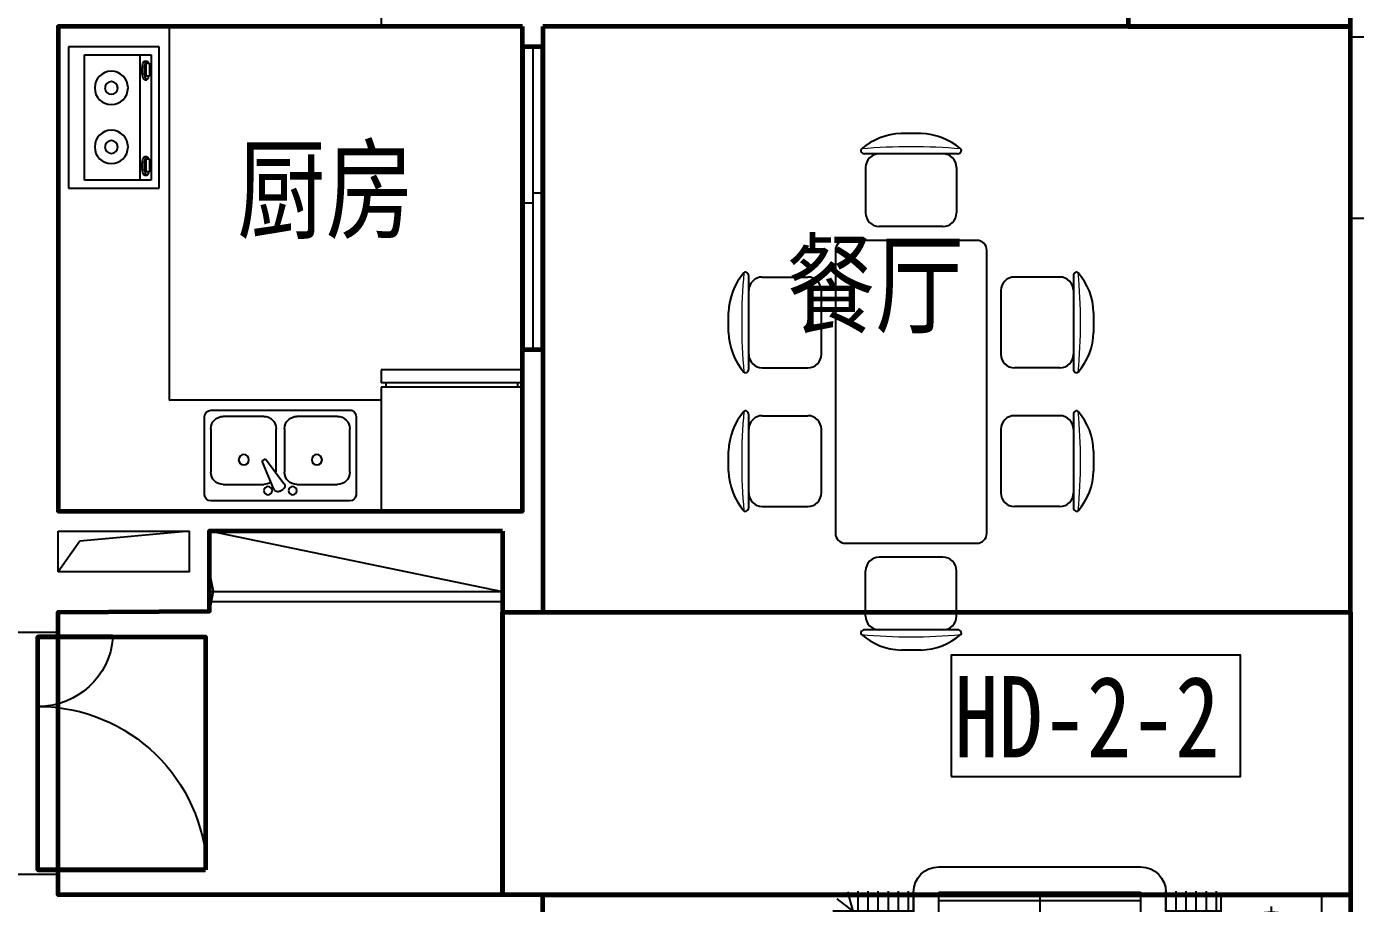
# Model space of a CAD drawing. Extents: x 4672755 to 4700405, y -995504 to -977404.
# Drawn here: x 4690049 to 4696630, y -986248 to -981904 of the extents above; entities that cross this region are included whole.
import ezdxf

# ---------------------------------------------------------------- set-up
doc = ezdxf.new("R2010")
doc.units = 0
doc.header["$MEASUREMENT"] = 0
doc.layers.get('0').update_dxf_attribs({"linetype": 'CONTINUOUS'})
for name, color, linetype in [('BATH', 8, 'CONTINUOUS'), ('FURN', 8, 'CONTINUOUS'), ('Furniture(家具)', 8, 'CONTINUOUS'), ('WALL', 2, 'CONTINUOUS'), ('WINDOW', 4, 'CONTINUOUS'), ('家具', 8, 'CONTINUOUS'), ('家具示意', 8, 'CONTINUOUS'), ('文字注明', 211, 'CONTINUOUS')]:
    doc.layers.add(name, color=color, linetype=linetype)
for name, color, linetype, lineweight in [('GT_厨房', 4, 'CONTINUOUS', 60), ('GT_客厅', 2, 'CONTINUOUS', 60), ('GT_玄关', 40, 'CONTINUOUS', 60), ('GT_过道', 30, 'CONTINUOUS', 60), ('GT_门', 245, 'CONTINUOUS', 60), ('GT_餐厅', 3, 'CONTINUOUS', 60), ('文字标注', 121, 'CONTINUOUS', 0)]:
    doc.layers.add(name, color=color, linetype=linetype, lineweight=lineweight)
doc.styles.add('-黑体', font='simhei.ttf', dxfattribs={"width": 0.8})
doc.styles.add('DIM_FONT', font='SIMPLEX.shx', dxfattribs={"width": 0.8})

# ---------------------------------------------------------------- blocks, each defined once
blk = doc.blocks.new('A$C179D235A')
at = {"layer": 'BATH'}
for p, q in [((0, 0), (0, 450)), ((0, 450), (700, 450)), ((700, 450), (700, 0)), ((40, 370.4), (40, 40)), ((660, 370.4), (40, 370.4)), ((660, 40), (660, 370.4)), ((40, 95.7), (660, 95.7)), ((71.2, 73.5), (71.3, 61.8)), ((163, 72.3), (163, 61.8)), ((544.2, 73.5), (544.3, 61.8)), ((636, 72.3), (636, 61.8)), ((40, 40), (660, 40)), ((146.3, 64), (81.7, 64)), ((81.7, 64), (81.7, 47.4)), ((81.7, 47.4), (146.3, 47.4)), ((146.3, 47.4), (146.3, 64)), ((554.7, 64), (554.7, 47.4)), ((619.3, 64), (554.7, 64)), ((554.7, 47.4), (619.3, 47.4)), ((619.3, 47.4), (619.3, 64)), ((700, 0), (0, 0))]:
    blk.add_line(p, q, dxfattribs=at)
for centre, radius in [((203.7, 237), 82.5), ((203.7, 237), 31.6), ((496.3, 237), 82.5), ((496.3, 237), 31.6)]:
    blk.add_circle(centre, radius, dxfattribs=at)
for centre, radius, start, end in [((75.4, 72.3), 4.03, 121.91056, 180), ((75.4, 72.3), 4.03, 180, 197.94544), ((95.1, 40.7), 41.3, 104.46313, 121.91056), ((95.1, 30.1), 41.3, 104.46313, 121.91056), ((108.3, -10.7), 94.4, 96.09827, 104.46313), ((108.3, -21.3), 94.4, 96.09827, 104.46313), ((117.2, -93.3), 177.5, 90, 96.09827), ((117.2, -103.9), 177.5, 90, 96.09827), ((117.2, -93.3), 177.5, 83.90173, 90), ((117.2, -103.9), 177.5, 83.90173, 90), ((126, -10.7), 94.4, 75.53687, 83.90173), ((126, -21.3), 94.4, 75.53687, 83.90173), ((139.2, 40.7), 41.3, 58.08944, 75.53687), ((139.2, 30.1), 41.3, 58.08944, 75.53687), ((158.9, 72.3), 4.03, 0, 58.08944), ((548.4, 72.3), 4.03, 121.91056, 180), ((548.4, 72.3), 4.03, 180, 197.94544), ((568.1, 40.7), 41.3, 104.46313, 121.91056), ((568.1, 30.1), 41.3, 104.46313, 121.91056), ((581.3, -10.7), 94.4, 96.09827, 104.46313), ((581.3, -21.3), 94.4, 96.09827, 104.46313), ((590.1, -93.3), 177.5, 90, 96.09827), ((590.1, -103.9), 177.5, 90, 96.09827), ((590.1, -93.3), 177.5, 83.90173, 90), ((590.1, -103.9), 177.5, 83.90173, 90), ((599, -10.7), 94.4, 75.53687, 83.90173), ((599, -21.3), 94.4, 75.53687, 83.90173), ((612.2, 40.7), 41.3, 58.08944, 75.53687), ((612.2, 30.1), 41.3, 58.08944, 75.53687), ((631.9, 72.3), 4.03, 0, 58.08944), ((75.4, 61.8), 4.03, 121.91056, 180), ((75.4, 61.8), 4.03, 180, 238.08944), ((95.1, 93.4), 41.3, 238.08944, 251.08449), ((126, 144.8), 94.4, 282.46105, 284.46313), ((139.2, 93.4), 41.3, 284.46313, 301.91056), ((158.9, 61.8), 4.03, 360, 58.08944), ((158.9, 61.8), 4.03, 301.91056, 360), ((548.4, 61.8), 4.03, 121.91056, 180), ((548.4, 61.8), 4.03, 180, 238.08944), ((568.1, 93.4), 41.3, 238.08944, 251.08449), ((599, 144.8), 94.4, 282.46105, 284.46313), ((612.2, 93.4), 41.3, 284.46313, 301.91056), ((631.9, 61.8), 4.03, 0, 58.08944), ((631.9, 61.8), 4.03, 301.91056, 360)]:
    blk.add_arc(centre, radius, start, end, dxfattribs=at)
blk = doc.blocks.new('A$C0DF011CB')
at = {"layer": '家具示意'}
for p, q in [((0, 50), (1450, 350)), ((0, 350), (1450, 350)), ((0, 0), (0, 350)), ((1450, 0), (1450, 350)), ((0, 50), (1450, 50)), ((0, 0), (1450, 0))]:
    blk.add_line(p, q, dxfattribs=at)
blk = doc.blocks.new('A$C5B633F4C')
at = {"layer": 'BATH'}
for p, q in [((0, 419), (0, 30.7)), ((719.3, 449.6), (30.7, 449.6)), ((373, 401.3), (387.2, 393)), ((750, 30.7), (750, 419)), ((92, 367.9), (293.2, 367.9)), ((343.6, 390.8), (284.4, 251.8)), ((302.1, 241.6), (392.8, 362.4)), ((456.8, 367.9), (658, 367.9)), ((30.7, 92), (30.7, 306.6)), ((354.6, 305.8), (354.6, 92)), ((395.4, 92), (395.4, 306.6)), ((719.3, 306.6), (719.3, 92)), ((284.4, 251.8), (302.1, 241.6)), ((30.7, 0), (719.3, 0)), ((293.2, 30.7), (92, 30.7)), ((658, 30.7), (456.8, 30.7))]:
    blk.add_line(p, q, dxfattribs=at)
for centre, radius in [((313.7, 398.5), 20.4), ((436.3, 398.5), 20.4), ((193.8, 245.3), 25.5), ((556.2, 245.3), 25.5)]:
    blk.add_circle(centre, radius, dxfattribs=at)
for centre, radius, start, end in [((30.7, 419), 30.7, 90, 180), ((362.8, 383.6), 20.4, 60, 159.46232), ((719.3, 419), 30.7, 0, 90), ((92, 306.6), 61.3, 90, 180), ((293.2, 306.6), 61.3, 56.60703, 90), ((377, 375.3), 20.4, 320.53768, 60), ((456.8, 306.6), 61.3, 90, 180), ((658, 306.6), 61.3, 0, 90), ((92, 92), 61.3, 180, 270), ((293.2, 92), 61.3, 270, 0), ((456.8, 92), 61.3, 180, 270), ((658, 92), 61.3, 270, 0), ((30.7, 30.7), 30.7, 180, 270), ((719.3, 30.7), 30.7, 270, 0)]:
    blk.add_arc(centre, radius, start, end, dxfattribs=at)
at = {"layer": 'BATH', "style": 'DIM_FONT', "width": 0.8, "flags": 9}
for tag in ['XSIZE', 'YSIZE']:
    blk.add_attdef(tag, (375, 449.6), '', height=0.371, rotation=270, dxfattribs=at)
blk = doc.blocks.new('A$C4858632E')
at = {"layer": 'WINDOW'}
for p, q in [((50, 1500), (50, 0)), ((100, 1500), (100, 725)), ((0, 775), (0, 0)), ((0, 775), (50, 775)), ((50, 725), (100, 725))]:
    blk.add_line(p, q, dxfattribs=at)
blk = doc.blocks.new('A$C6CA9292A')
at = {"layer": 'FURN'}
for p, q in [((2038.7, 3587), (1038.7, 3587)), ((140.9, 2945.7), (140.9, 3445.7)), ((140.9, 3445.7), (640.9, 3445.7)), ((640.9, 3445.7), (640.9, 2945.7)), ((663.3, 3367.5), (663.3, 3467.5)), ((713.3, 3367.5), (713.3, 3467.5)), ((763.3, 3367.5), (763.3, 3467.5)), ((813.3, 3367.5), (813.3, 3467.5)), ((863.3, 3367.5), (863.3, 3467.5)), ((913.3, 3367.5), (913.3, 3467.5)), ((913.7, 3462), (913.7, 3035.3)), ((2038.7, 3462), (1038.7, 3462)), ((1038.7, 3462), (1038.7, 2920.3)), ((1538.7, 3462), (1538.7, 2920.3)), ((2038.7, 2920.3), (2038.7, 3462)), ((2163.3, 3367.5), (2163.3, 3467.5)), ((2163.7, 3462), (2163.7, 3035.3)), ((2188.3, 3367.5), (2188.3, 3467.5)), ((2238.3, 3367.5), (2238.3, 3467.5)), ((2288.3, 3367.5), (2288.3, 3467.5)), ((2338.3, 3367.5), (2338.3, 3467.5)), ((2388.3, 3367.5), (2388.3, 3467.5)), ((2438.3, 3367.5), (2438.3, 3467.5)), ((2463.3, 3367.5), (2489.1, 3464.1)), ((2463.3, 3367.5), (2542.6, 3428.4)), ((390.9, 3195.7), (390.9, 3390.8)), ((640.9, 3367.5), (913.7, 3367.5)), ((913.7, 3367.5), (640.9, 3367.5)), ((2038.7, 3420.3), (1038.7, 3420.3)), ((2163.7, 3367.5), (2463.3, 3367.5)), ((2463.3, 3367.5), (2163.7, 3367.5)), ((2463.3, 199.8), (2463.3, 3367.5)), ((2463.3, 3367.5), (2563.3, 3367.5)), ((913.7, 3325.8), (640.9, 3325.8)), ((2421.6, 3325.8), (2163.7, 3325.8)), ((2421.6, 241.4), (2421.6, 3325.8)), ((2463.3, 3317.5), (2563.3, 3317.5)), ((2463.3, 3267.5), (2563.3, 3267.5)), ((390.9, 3195.7), (195.8, 3195.7)), ((390.9, 3195.7), (586, 3195.7)), ((390.9, 3195.7), (390.9, 3000.6)), ((2463.3, 3217.5), (2563.3, 3217.5)), ((2463.3, 3167.5), (2563.3, 3167.5)), ((2463.3, 3117.5), (2563.3, 3117.5)), ((2463.3, 3067.5), (2563.3, 3067.5)), ((2463.3, 3017.5), (2563.3, 3017.5)), ((2463.3, 2967.5), (2563.3, 2967.5)), ((221.3, 2945.7), (121.3, 2945.7)), ((221.3, 2920.7), (121.3, 2920.7)), ((640.9, 2945.7), (140.9, 2945.7)), ((221.3, 2945.7), (221.3, 2665.1)), ((262.9, 2945.7), (262.9, 2665.1)), ((2463.3, 2917.5), (2563.3, 2917.5)), ((221.3, 2870.7), (121.3, 2870.7)), ((2463.3, 2867.5), (2563.3, 2867.5)), ((221.3, 2820.7), (121.3, 2820.7)), ((221.3, 2770.7), (121.3, 2770.7)), ((2463.3, 2817.5), (2563.3, 2817.5)), ((2463.3, 2767.5), (2563.3, 2767.5)), ((221.3, 2720.7), (121.3, 2720.7)), ((2463.3, 2717.5), (2563.3, 2717.5)), ((221.3, 2670.7), (121.3, 2670.7)), ((125, 2665.1), (551.7, 2665.1)), ((2463.3, 2667.5), (2563.3, 2667.5)), ((2463.3, 2617.5), (2563.3, 2617.5)), ((2463.3, 2567.5), (2563.3, 2567.5)), ((0, 2540.1), (0, 1040.1)), ((666.7, 2540.1), (125, 2540.1)), ((125, 2540.1), (125, 1040.1)), ((166.7, 2540.1), (166.7, 1040.1)), ((2463.3, 2517.5), (2563.3, 2517.5)), ((2463.3, 2467.5), (2563.3, 2467.5)), ((2463.3, 2417.5), (2563.3, 2417.5)), ((2463.3, 2367.5), (2563.3, 2367.5)), ((2463.3, 2317.5), (2563.3, 2317.5)), ((2463.3, 2267.5), (2563.3, 2267.5)), ((1185.6, 2206.9), (2018.9, 2206.9)), ((1185.6, 1373.5), (1185.6, 2206.9)), ((2018.9, 2206.9), (2018.9, 1373.5)), ((2463.3, 2217.5), (2563.3, 2217.5)), ((1227.2, 2165.2), (1977.2, 2165.2)), ((1227.2, 1415.2), (1227.2, 2165.2)), ((1977.2, 2165.2), (1977.2, 1415.2)), ((2463.3, 2167.5), (2563.3, 2167.5)), ((2463.3, 2117.5), (2563.3, 2117.5)), ((2463.3, 2067.5), (2563.3, 2067.5)), ((666.7, 2040.1), (125, 2040.1)), ((1352.2, 2040.2), (1852.2, 2040.2)), ((1352.2, 1540.2), (1352.2, 2040.2)), ((1352.2, 2040.2), (1852.2, 1540.2)), ((1352.2, 1540.2), (1852.2, 2040.2)), ((1852.2, 2040.2), (1852.2, 1540.2)), ((2463.3, 2017.5), (2563.3, 2017.5)), ((2463.3, 1967.5), (2563.3, 1967.5)), ((2463.3, 1917.5), (2563.3, 1917.5)), ((2463.3, 1867.5), (2563.3, 1867.5)), ((2463.3, 1817.5), (2563.3, 1817.5)), ((2463.3, 1767.5), (2563.3, 1767.5)), ((2463.3, 1717.5), (2563.3, 1717.5)), ((2463.3, 1667.5), (2563.3, 1667.5)), ((2463.3, 1617.5), (2563.3, 1617.5)), ((125, 1540.1), (666.7, 1540.1)), ((1852.2, 1540.2), (1352.2, 1540.2)), ((2463.3, 1567.5), (2563.3, 1567.5)), ((2463.3, 1517.5), (2563.3, 1517.5)), ((2463.3, 1467.5), (2563.3, 1467.5)), ((1977.2, 1415.2), (1227.2, 1415.2)), ((2463.3, 1417.5), (2563.3, 1417.5)), ((2018.9, 1373.5), (1185.6, 1373.5)), ((2463.3, 1367.5), (2563.3, 1367.5)), ((2463.3, 1317.5), (2563.3, 1317.5)), ((2463.3, 1267.5), (2563.3, 1267.5)), ((2463.3, 1217.5), (2563.3, 1217.5)), ((2463.3, 1167.5), (2563.3, 1167.5)), ((2463.3, 1117.5), (2563.3, 1117.5)), ((2463.3, 1067.5), (2563.3, 1067.5)), ((125, 1040.1), (666.7, 1040.1)), ((2463.3, 1017.5), (2563.3, 1017.5)), ((2463.3, 967.5), (2563.3, 967.5)), ((221.3, 920.7), (121.3, 920.7)), ((221.3, 870.7), (121.3, 870.7)), ((125, 915.1), (551.7, 915.1)), ((221.3, 915.1), (221.3, 612.7)), ((262.9, 915.1), (262.9, 612.7)), ((2463.3, 917.5), (2563.3, 917.5)), ((2463.3, 867.5), (2563.3, 867.5)), ((221.3, 820.7), (121.3, 820.7)), ((2463.3, 817.5), (2563.3, 817.5)), ((221.3, 770.7), (121.3, 770.7)), ((2463.3, 767.5), (2563.3, 767.5)), ((221.3, 720.7), (121.3, 720.7)), ((221.3, 670.7), (121.3, 670.7)), ((1507, 125), (1507, 666.7)), ((2007, 125), (2007, 666.7)), ((2463.3, 717.5), (2563.3, 717.5)), ((2463.3, 667.5), (2563.3, 667.5)), ((221.3, 620.7), (121.3, 620.7)), ((140.9, 112.7), (140.9, 612.7)), ((140.9, 612.7), (640.9, 612.7)), ((640.9, 612.7), (640.9, 112.7)), ((2463.3, 617.5), (2563.3, 617.5)), ((390.9, 362.7), (390.9, 557.7)), ((1382, 125), (1382, 551.7)), ((2132, 125), (2132, 551.7)), ((2463.3, 567.5), (2563.3, 567.5)), ((2463.3, 517.5), (2563.3, 517.5)), ((2463.3, 467.5), (2563.3, 467.5)), ((2463.3, 417.5), (2563.3, 417.5)), ((390.9, 362.7), (195.8, 362.7)), ((390.9, 362.7), (390.9, 167.6)), ((390.9, 362.7), (586, 362.7)), ((2463.3, 367.5), (2563.3, 367.5)), ((2463.3, 317.5), (2563.3, 317.5)), ((2463.3, 267.5), (2563.3, 267.5)), ((640.9, 241.4), (1382, 241.4)), ((640.9, 199.8), (1382, 199.8)), ((663.3, 199.8), (663.3, 99.8)), ((713.3, 199.8), (713.3, 99.8)), ((763.3, 199.8), (763.3, 99.8)), ((813.3, 199.8), (813.3, 99.8)), ((863.3, 199.8), (863.3, 99.8)), ((913.3, 199.8), (913.3, 99.8)), ((963.3, 199.8), (963.3, 99.8)), ((1013.3, 199.8), (1013.3, 99.8)), ((1063.3, 199.8), (1063.3, 99.8)), ((1113.3, 199.8), (1113.3, 99.8)), ((1163.3, 199.8), (1163.3, 99.8)), ((1213.3, 199.8), (1213.3, 99.8)), ((1263.3, 199.8), (1263.3, 99.8)), ((1313.3, 199.8), (1313.3, 99.8)), ((1363.3, 199.8), (1363.3, 99.8)), ((2132, 241.4), (2421.6, 241.4)), ((2132, 199.8), (2463.3, 199.8)), ((2163.3, 199.8), (2163.3, 99.8)), ((2213.3, 199.8), (2213.3, 99.8)), ((2263.3, 199.8), (2263.3, 99.8)), ((2313.3, 199.8), (2313.3, 99.8)), ((2363.3, 199.8), (2363.3, 99.8)), ((2413.3, 199.8), (2413.3, 99.8)), ((2463.3, 217.5), (2563.3, 217.5)), ((2463.3, 199.8), (2518.8, 116.6)), ((2463.3, 199.8), (2557.9, 167.6)), ((2463.3, 199.8), (2463.3, 99.8)), ((1507, 166.7), (2007, 166.7)), ((640.9, 112.7), (140.9, 112.7)), ((1507, 125), (2007, 125)), ((1507, 0), (2007, 0))]:
    blk.add_line(p, q, dxfattribs=at)
for centre, radius in [((390.9, 3195.7), 166.7), ((390.9, 3195.7), 108.3), ((1117.8, 3316.1), 16.7), ((1455.3, 3320.3), 16.7), ((1617.8, 3316.1), 16.7), ((1955.3, 3320.3), 16.7), ((1288.7, 3149.5), 16.7), ((1788.7, 3149.5), 16.7), ((1122, 2978.6), 16.7), ((1459.5, 2982.8), 16.7), ((1622, 2978.6), 16.7), ((1959.5, 2982.8), 16.7), ((266.7, 2456.8), 16.7), ((604.2, 2461), 16.7), ((437.5, 2290.1), 16.7), ((270.8, 2119.3), 16.7), ((608.3, 2123.5), 16.7), ((604.2, 1961), 16.7), ((266.7, 1956.8), 16.7), ((437.5, 1790.1), 16.7), ((270.8, 1619.3), 16.7), ((608.3, 1623.5), 16.7), ((266.7, 1456.8), 16.7), ((604.2, 1461), 16.7), ((437.5, 1290.1), 16.7), ((270.8, 1119.3), 16.7), ((608.3, 1123.5), 16.7), ((1586.2, 604.2), 16.7), ((1923.7, 608.3), 16.7), ((390.9, 362.7), 166.7), ((390.9, 362.7), 108.3), ((1757, 437.5), 16.7), ((1590.3, 266.7), 16.7), ((1927.8, 270.8), 16.7)]:
    blk.add_circle(centre, radius, dxfattribs=at)
for centre, radius, start, end in [((1038.7, 3462), 125, 90, 180), ((2038.7, 3462), 125, 0, 90), ((942.7, 2941.4), 98.2, 107.20504, 347.59336), ((2134.6, 2941.4), 98.2, 192.40664, 72.79496), ((1288.7, 3627.4), 750, 250.52878, 289.47122), ((1788.7, 3627.4), 750, 250.52878, 289.47122), ((645.6, 2636.1), 98.2, 282.40664, 162.79496), ((125, 2540.1), 125, 90, 180), ((-40.4, 2290.1), 750, 340.52878, 19.47122), ((-40.4, 1790.1), 750, 340.52878, 19.47122), ((-40.4, 1290.1), 750, 340.52878, 19.47122), ((125, 1040.1), 125, 180, 270), ((645.6, 944.2), 98.2, 197.20504, 77.59336), ((1411.1, 645.6), 98.2, 12.40664, 252.79496), ((2103, 645.6), 98.2, 287.20504, 167.59336), ((1757, -40.4), 750, 70.52878, 109.47122), ((1507, 125), 125, 180, 270), ((2007, 125), 125, 270, 0)]:
    blk.add_arc(centre, radius, start, end, dxfattribs=at)
at = {"linetype": 'ByBlock', "style": 'DIM_FONT', "width": 0.8, "flags": 9}
for tag in ['XSIZE', 'YSIZE']:
    blk.add_attdef(tag, (2018.9, 1790.2), '', height=0.5, rotation=180, dxfattribs=at)
blk = doc.blocks.new('餐桌2')
for p, q in [((-49.6, 529), (49.6, 529)), ((-230, 429), (230, 429)), ((-225, 361.5), (-225, 136.5)), ((225, 361.5), (225, 136.5)), ((-157.5, 69), (157.5, 69)), ((325, 0), (-325, 0)), ((-375, -50), (-375, -1450)), ((375, -1450), (375, -50)), ((-804.3, -636.6), (-804.3, -176.6)), ((-736.8, -181.6), (-511.8, -181.6)), ((736.8, -181.6), (511.8, -181.6)), ((804.3, -176.6), (804.3, -636.6)), ((-444.3, -564.1), (-444.3, -249.1)), ((444.3, -249.1), (444.3, -564.1)), ((-904.3, -456.2), (-904.3, -357)), ((904.3, -357), (904.3, -456.2)), ((-736.8, -631.6), (-511.8, -631.6)), ((736.8, -631.6), (511.8, -631.6)), ((-804.3, -1323.4), (-804.3, -863.4)), ((-736.8, -868.4), (-511.8, -868.4)), ((736.8, -868.4), (511.8, -868.4)), ((804.3, -863.4), (804.3, -1323.4)), ((-444.3, -1250.9), (-444.3, -935.9)), ((444.3, -935.9), (444.3, -1250.9)), ((-904.3, -1143), (-904.3, -1043.8)), ((904.3, -1043.8), (904.3, -1143)), ((-736.8, -1318.4), (-511.8, -1318.4)), ((736.8, -1318.4), (511.8, -1318.4)), ((-325, -1500), (325, -1500)), ((-157.5, -1569), (157.5, -1569)), ((-225, -1861.5), (-225, -1636.5)), ((225, -1861.5), (225, -1636.5)), ((-230, -1929), (230, -1929)), ((-49.6, -2029), (49.6, -2029))]:
    blk.add_line(p, q)
for centre, radius, start, end in [((-39.8, 213.6), 315.6, 91.76514, 130.72654), ((39.8, 213.6), 315.6, 49.27346, 88.23486), ((-239.2, 445.1), 10, 130.72654, 202.66999), ((-230, 449), 20, 202.66999, 270), ((-157.5, 361.5), 67.5, 90, 180), ((157.5, 361.5), 67.5, 0, 90), ((230, 449), 20, 270, 337.33001), ((239.2, 445.1), 10, 337.33001, 49.27346), ((-157.5, 136.5), 67.5, 180, 270), ((157.5, 136.5), 67.5, 270, 0), ((-325, -50), 50, 90, 180), ((325, -50), 50, 0, 90), ((-588.8, -366.7), 315.6, 139.27346, 178.23486), ((-820.4, -167.4), 10, 67.33001, 139.27346), ((-824.3, -176.6), 20, 0, 67.33001), ((-736.8, -249.1), 67.5, 90, 180), ((-511.8, -249.1), 67.5, 0, 90), ((511.8, -249.1), 67.5, 90, 180), ((736.8, -249.1), 67.5, 0, 90), ((824.3, -176.6), 20, 112.66999, 180), ((820.4, -167.4), 10, 40.72654, 112.66999), ((588.8, -366.7), 315.6, 1.76514, 40.72654), ((-588.8, -446.4), 315.6, 181.76514, 220.72654), ((588.8, -446.4), 315.6, 319.27346, 358.23486), ((-736.8, -564.1), 67.5, 180, 270), ((-511.8, -564.1), 67.5, 270, 0), ((511.8, -564.1), 67.5, 180, 270), ((736.8, -564.1), 67.5, 270, 0), ((-820.4, -645.8), 10, 220.72654, 292.66999), ((-824.3, -636.6), 20, 292.66999, 0), ((824.3, -636.6), 20, 180, 247.33001), ((820.4, -645.8), 10, 247.33001, 319.27346), ((-588.8, -1053.6), 315.6, 139.27346, 178.23486), ((-820.4, -854.2), 10, 67.33001, 139.27346), ((-824.3, -863.4), 20, 0, 67.33001), ((824.3, -863.4), 20, 112.66999, 180), ((820.4, -854.2), 10, 40.72654, 112.66999), ((588.8, -1053.6), 315.6, 1.76514, 40.72654), ((-736.8, -935.9), 67.5, 90, 180), ((-511.8, -935.9), 67.5, 0, 90), ((511.8, -935.9), 67.5, 90, 180), ((736.8, -935.9), 67.5, 0, 90), ((-588.8, -1133.3), 315.6, 181.76514, 220.72654), ((588.8, -1133.3), 315.6, 319.27346, 358.23486), ((-736.8, -1250.9), 67.5, 180, 270), ((-511.8, -1250.9), 67.5, 270, 0), ((511.8, -1250.9), 67.5, 180, 270), ((736.8, -1250.9), 67.5, 270, 0), ((-820.4, -1332.6), 10, 220.72654, 292.66999), ((-824.3, -1323.4), 20, 292.66999, 0), ((824.3, -1323.4), 20, 180, 247.33001), ((820.4, -1332.6), 10, 247.33001, 319.27346), ((-325, -1450), 50, 180, 270), ((325, -1450), 50, 270, 0), ((-157.5, -1636.5), 67.5, 90, 180), ((157.5, -1636.5), 67.5, 0, 90), ((-157.5, -1861.5), 67.5, 180, 270), ((157.5, -1861.5), 67.5, 270, 0), ((-239.2, -1945.1), 10, 157.33001, 229.27346), ((-230, -1949), 20, 90, 157.33001), ((-39.8, -1713.6), 315.6, 229.27346, 268.23486), ((39.8, -1713.6), 315.6, 271.76514, 310.72654), ((230, -1949), 20, 22.66999, 90), ((239.2, -1945.1), 10, 310.72654, 22.66999)]:
    blk.add_arc(centre, radius, start, end)
at = {"lineweight": 13}
for centre, start, end in [((0, -2248.8), 84.8023, 95.1977), ((1873.6, -406.6), 174.8023, 185.1977), ((-1873.6, -406.6), 354.8023, 5.1977), ((1873.6, -1093.4), 174.8023, 185.1977), ((-1873.6, -1093.4), 354.8023, 5.1977), ((0, 748.8), 264.8023, 275.1977)]:
    blk.add_arc(centre, 2712.7, start, end, dxfattribs=at)
blk = doc.blocks.new('_E10NWL')
for p, q in [((-275, 0), (275, 0)), ((-275, -482), (-275, 0)), ((275, 0), (275, -482)), ((275, -482), (-275, -482)), ((-275, -550), (-275, -499.1)), ((275, -499.1), (-275, -499.1)), ((-256.6, -482), (-256.6, -499.1)), ((256.6, -482), (256.6, -499.1)), ((275, -499.1), (275, -550)), ((275, -550), (-275, -550))]:
    blk.add_line(p, q)
at = {"style": 'DIM_FONT', "width": 0.8, "flags": 9}
for tag in ['YSIZE', 'XSIZE']:
    blk.add_attdef(tag, (0, 0), '', height=0.5, dxfattribs=at)
blk = doc.blocks.new('M_A17ORW')
at = {"const_width": 0.02}
for points in [[(-0.481, -0.0014), (-0.481, -0.3084)], [(0.481, 0.0014), (0.481, -0.6906)]]:
    blk.add_lwpolyline(points, dxfattribs=at)
for centre, radius, start, end in [((-0.5008, -0.0026), 0.3067, 274.2492, 0.2101), ((0.5046, 0.0019), 0.6987, 180.2762, 268.0603)]:
    blk.add_arc(centre, radius, start, end)

msp = doc.modelspace()

# ---------------------------------------------------------------- linework, layer by layer
at = {"layer": 'BATH'}
for p, q in [((4690755.4, -981904.5), (4690755.4, -983754.5)), ((4691805.4, -983754.5), (4690755.4, -983754.5)), ((4691805.4, -983754.5), (4691805.4, -984304.5))]:
    msp.add_line(p, q, dxfattribs=at)
at = {"layer": 'GT_厨房'}
msp.add_lwpolyline([(4692505.4, -981904.5), (4690205.4, -981904.5), (4690205.4, -984304.5), (4692505.4, -984304.5), (4692505.4, -981904.5)], dxfattribs=at)
at = {"layer": 'GT_客厅'}
msp.add_lwpolyline([(4696605.4, -989904.5), (4695405.4, -989904.5), (4695405.4, -990004.5), (4692605.4, -990004.5), (4692605.4, -986204.5), (4696605.4, -986204.5), (4696605.4, -989904.5)], dxfattribs=at)
at = {"layer": 'GT_玄关'}
msp.add_lwpolyline([(4692405.4, -984404.5), (4692405.4, -986204.5), (4690205.4, -986204.5), (4690205.4, -984804.5), (4690955.4, -984799.4), (4690955.4, -984402.8), (4692405.4, -984402.8)], dxfattribs=at)
at = {"layer": 'GT_过道'}
for points in [[(4695505.4, -980704.5), (4695505.4, -981904.5), (4696605.4, -981904.5), (4696605.4, -980704.5), (4695505.4, -980704.5)], [(4696605.4, -984804.5), (4696605.4, -986204.5), (4692405.4, -986204.5), (4692405.4, -984804.5), (4696605.4, -984804.5)]]:
    msp.add_lwpolyline(points, dxfattribs=at)
at = {"layer": 'GT_门'}
for points in [[(4692605.4, -982004.5), (4692505.4, -982004.5), (4692505.4, -983504.5), (4692605.4, -983504.5), (4692605.4, -982004.5)], [(4690934.2, -986081.6), (4690103.7, -986081.6), (4690103.7, -984927.3), (4690934.2, -984927.3), (4690934.2, -986081.6)]]:
    msp.add_lwpolyline(points, dxfattribs=at)
at = {"layer": 'GT_餐厅'}
msp.add_lwpolyline([(4692605.4, -981904.5), (4692605.4, -984804.5), (4696605.4, -984804.5), (4696605.4, -981904.5), (4692605.4, -981904.5)], dxfattribs=at)
at = {"layer": 'WALL'}
for p, q in [((4695505.4, -981904.5), (4695505.4, -981704.5)), ((4691805.4, -981804.5), (4691805.4, -981904.5)), ((4696605.4, -981804.5), (4696605.4, -981954.5)), ((4690205.4, -984304.5), (4690205.4, -981904.5)), ((4691805.4, -981904.5), (4691905.4, -981904.5)), ((4691905.4, -981904.5), (4692505.4, -981904.5)), ((4692505.4, -982004.5), (4692505.4, -981904.5)), ((4692605.4, -982004.5), (4692605.4, -981904.5)), ((4692605.4, -981904.5), (4695505.4, -981904.5)), ((4692505.4, -982004.5), (4692605.4, -982004.5)), ((4696605.4, -981954.5), (4696805.4, -981954.5)), ((4696805.4, -982854.5), (4696605.4, -982854.5)), ((4696605.4, -982854.5), (4696605.4, -987904.5)), ((4692505.4, -984304.5), (4692505.4, -983504.5)), ((4692505.4, -983504.5), (4692605.4, -983504.5)), ((4692605.4, -984354.5), (4692605.4, -983504.5)), ((4690205.4, -984304.5), (4690905.4, -984304.5)), ((4690905.4, -984304.5), (4692505.4, -984304.5)), ((4692605.4, -984804.5), (4692605.4, -984354.5)), ((4690205.4, -984404.5), (4690855.4, -984404.5)), ((4690205.4, -984604.5), (4690205.4, -984404.5)), ((4690855.4, -984604.5), (4690855.4, -984404.5)), ((4690955.4, -984604.5), (4690955.4, -984404.5)), ((4690955.4, -984404.5), (4692405.4, -984404.5)), ((4692405.4, -984804.5), (4692405.4, -984404.5)), ((4690855.4, -984604.5), (4690205.4, -984604.5)), ((4690973.6, -984701), (4690955.4, -984604.5)), ((4690955.4, -984804.5), (4690973.6, -984701)), ((4690205.4, -984904.5), (4690205.4, -984804.5)), ((4690905.4, -984804.5), (4690205.4, -984804.5)), ((4690955.4, -984804.5), (4690905.4, -984804.5)), ((4692405.4, -984804.5), (4692605.4, -984804.5)), ((4690005.4, -984904.5), (4690205.4, -984904.5)), ((4690205.4, -986104.5), (4690005.4, -986104.5)), ((4690205.4, -986204.5), (4690205.4, -986104.5)), ((4692605.4, -986204.5), (4690205.4, -986204.5)), ((4692605.4, -986204.5), (4692605.4, -988154.5))]:
    msp.add_line(p, q, dxfattribs=at)
at = {"layer": 'WINDOW'}
for p, q in [((4692505.4, -983504.5), (4692505.4, -982004.5)), ((4690311.8, -984453.8), (4690205.4, -984604.5)), ((4690855.4, -984404.5), (4690311.8, -984453.8))]:
    msp.add_line(p, q, dxfattribs=at)
at = {"layer": '文字注明'}
msp.add_lwpolyline([(4694628.8, -985618.4), (4696062, -985618.4), (4696062, -985018.4), (4694628.8, -985018.4), (4694628.8, -985618.4)], dxfattribs=at)

# ---------------------------------------------------------------- block references
at = {"xscale": -1}
for name, p in [('A$C4858632E', (4692605.4, -983504.5)), ('A$C0DF011CB', (4692405.4, -984754.5))]:
    msp.add_blockref(name, p, dxfattribs=at)
at = {"layer": 'BATH', "extrusion": (0, 0, -1), "zscale": -1}
for name, p, rotation in [('A$C179D235A', (-4690705.4, -982004.5), 270), ('A$C5B633F4C', (-4690930.4, -983804.5), 180)]:
    msp.add_blockref(name, p, dxfattribs=dict(at, rotation=rotation))
at = {"layer": 'FURN', "xscale": -1}
msp.add_blockref('A$C6CA9292A', (4696605.4, -989653.7), dxfattribs=at)
at = {"layer": 'Furniture(家具)', "rotation": 180}
msp.add_blockref('餐桌2', (4694429.6, -984463.4), dxfattribs=at)
at = {"layer": 'WINDOW', "xscale": -1200, "yscale": 1200, "zscale": -1200, "rotation": 90}
msp.add_blockref('M_A17ORW', (4690105.4, -985504.5), dxfattribs=at)
at = {"layer": '家具', "extrusion": (0, 0, -1), "xscale": 1.272727273404598, "yscale": 1.272727273404598, "zscale": -1.27272727272727, "rotation": 180}
msp.add_blockref('_E10NWL', (-4692155.4, -984304.5), dxfattribs=at)

# ---------------------------------------------------------------- texts
at = {"layer": '文字标注', "style": '-黑体', "width": 0.8}
for s, p in [('厨房', (4691091.1, -982913.3)), ('餐厅', (4693812.6, -983382.1))]:
    msp.add_text(s, height=402.26, dxfattribs=at).set_placement(p)
at = {"layer": '文字注明', "style": '-黑体', "width": 0.8}
msp.add_text('HD-2-2', height=402.26, dxfattribs=at).set_placement((4694643.8, -985524.2))

doc.saveas('drawing.dxf')
